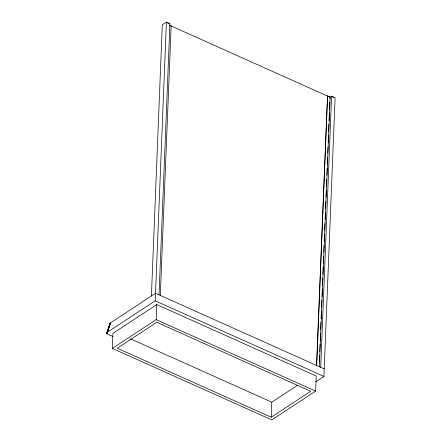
<?xml version="1.0" encoding="UTF-8"?>
<svg xmlns="http://www.w3.org/2000/svg" width="442" height="442" viewBox="0 0 442 442"><rect width="100%" height="100%" fill="white"/><g stroke="black" fill="none" stroke-linecap="round" stroke-linejoin="round"><path stroke-width="0.66" d="M112.345 348.423L112.953 333.356L156.766 304.566L316.229 376.043L315.621 391.109L271.808 419.9L112.345 348.423L156.159 319.632L156.766 304.566M151.407 295.985L162.297 24.807L166.419 22.1L169.932 23.675L159.043 294.853M113.019 336.589C112.268 335.572 105.146 334.821 107.494 332.174L155.225 300.809L166.419 22.1M160.313 295.587L171.148 25.791L169.568 25.083M271.211 417.242L310.698 391.292L156.761 322.29L117.268 348.241L271.211 417.242L271.813 402.176L297.571 385.253M316.527 365.799L327.539 95.886L330.174 97.069L319.334 366.866M316.699 365.683L327.539 95.886M319.356 362.147L319.638 355.246M319.776 351.799L320.08 344.207M320.218 340.76L320.522 333.169M320.66 329.715L320.964 322.13M321.102 318.676L321.411 311.085M321.549 307.638L321.853 300.046M321.991 296.599L322.295 289.007M322.433 285.554L322.737 277.968M322.875 274.515L323.185 266.924M323.323 263.476L323.599 256.575M323.765 252.437L324.041 245.537M324.207 241.398L324.483 234.498M324.655 230.354L324.931 223.453M325.097 219.315L325.373 212.414M325.539 208.276L325.815 201.375M325.981 197.237L326.257 190.336M326.428 186.192L326.704 179.297M326.87 175.154L327.146 168.253M327.312 164.115L327.588 157.214M327.754 153.076L328.003 146.866M328.174 142.722L328.478 135.136M328.616 131.683L328.92 124.091M329.058 120.644L329.362 113.053M329.5 109.605L329.804 102.014M329.947 98.566L330.003 97.185L331.594 96.135L335.108 97.71L323.914 376.418L315.903 381.684M320.704 367.313L331.594 96.135M324.218 368.888L155.529 293.273L110.373 322.947L110.008 324.207M107.494 332.174L110.373 322.947L107.119 332.506M109.787 324.853L106.914 333.285L110.047 323.279L106.92 332.887L109.892 323.643M106.914 333.285L109.925 324.019M109.804 324.826L106.981 333.478L109.909 325.036M167.546 23.017L169.082 23.708M332.213 96.826L333.743 97.511M169.397 25.194L329.472 96.947M155.225 300.809L323.914 376.418M156.159 319.632L315.621 391.109M130.44 338.81L271.813 402.176"/></g></svg>
